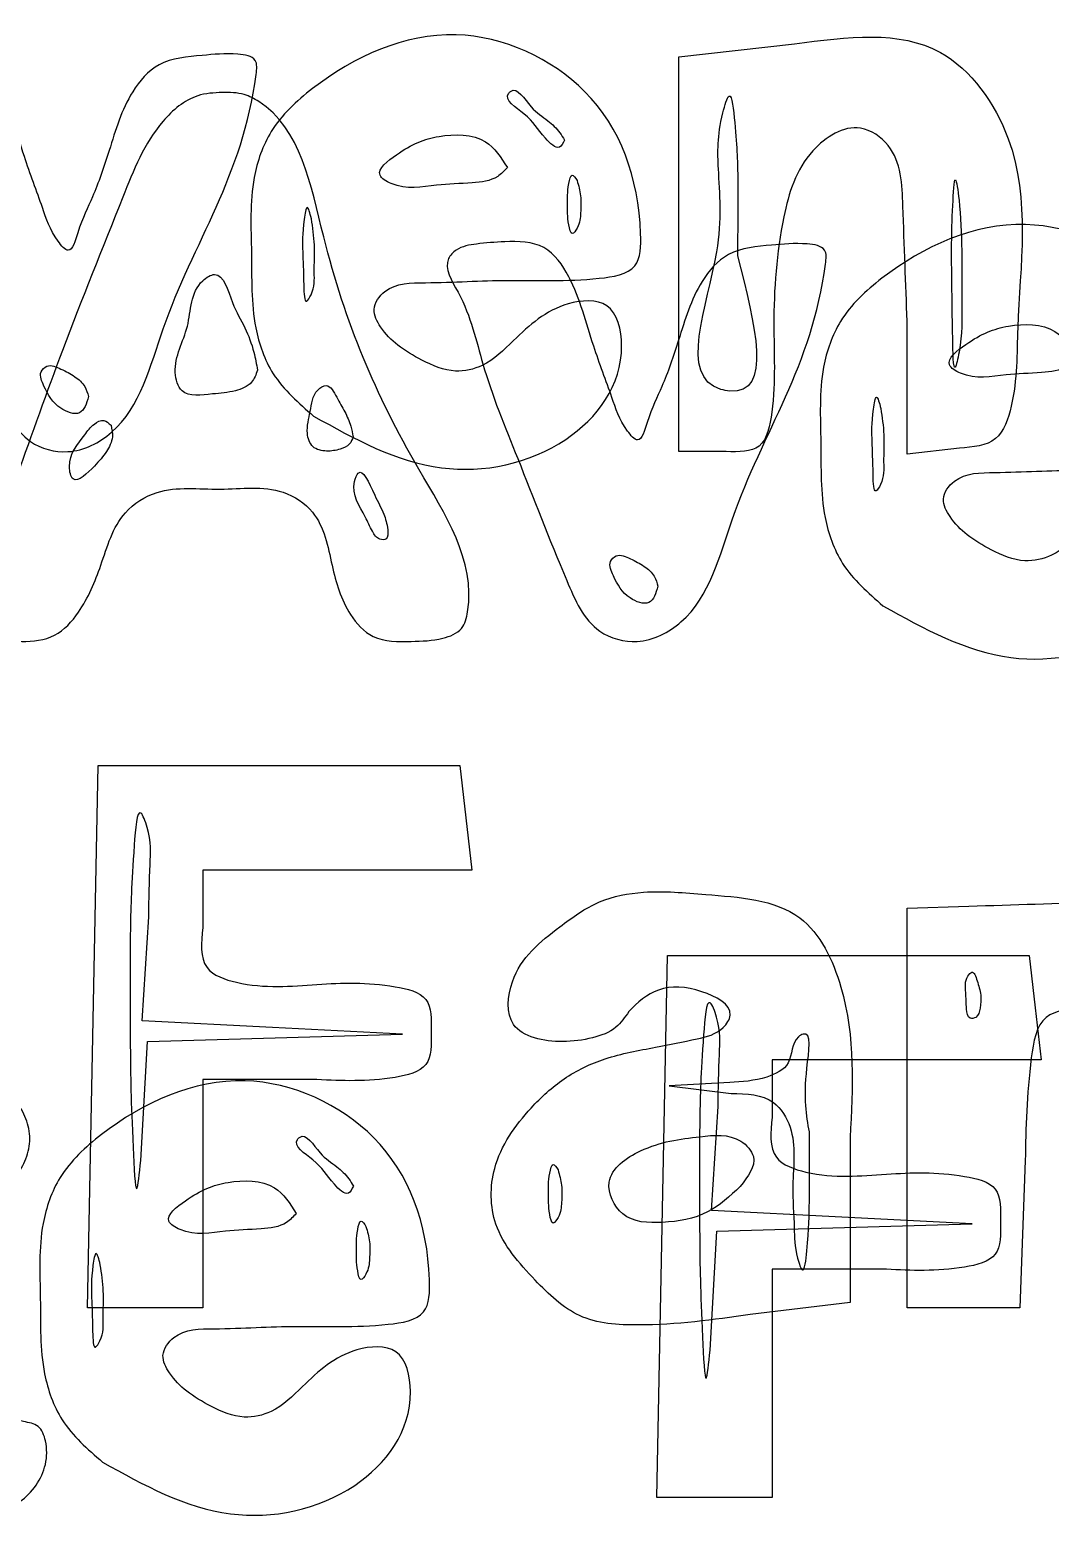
# Model space of a CAD drawing. Extents: x 0.12 to 3.45, y 0.56 to 2.39.
# Drawn here: x 2.2913 to 2.4699, y 0.5717 to 0.8326 of the extents above; entities that cross this region are included whole.
import ezdxf

# ---------------------------------------------------------------- set-up
doc = ezdxf.new("R2010")
doc.units = 0
doc.layers.get('0').update_dxf_attribs({"linetype": 'CONTINUOUS'})

msp = doc.modelspace()

# ---------------------------------------------------------------- linework, layer by layer
at = {"color": 7}
for p, q in [((2.404881, 0.827887), (2.425165, 0.830181)), ((2.404881, 0.793317), (2.404881, 0.827887)), ((2.384881, 0.81334), (2.384881, 0.81334)), ((2.374881, 0.808523), (2.374881, 0.808523)), ((2.387089, 0.806248), (2.387089, 0.806248)), ((2.453993, 0.802827), (2.453993, 0.802827)), ((2.340571, 0.799542), (2.340572, 0.799542)), ((2.404881, 0.758748), (2.404881, 0.793317)), ((2.404881, 0.793317), (2.404881, 0.793317)), ((2.415175, 0.793065), (2.415175, 0.793065)), ((2.444881, 0.758305), (2.444881, 0.781587)), ((2.331131, 0.773014), (2.331131, 0.773014)), ((2.301548, 0.768391), (2.301548, 0.768391)), ((2.340952, 0.764976), (2.340952, 0.764976)), ((2.440273, 0.766308), (2.440273, 0.766308)), ((2.305483, 0.76337), (2.305483, 0.76337)), ((2.347865, 0.761347), (2.347865, 0.761347)), ((2.454048, 0.75936), (2.444881, 0.758305)), ((2.3767, 0.757562), (2.3767, 0.757562)), ((2.413215, 0.758748), (2.404881, 0.758748)), ((2.351656, 0.751097), (2.351656, 0.751097)), ((2.401249, 0.735157), (2.401249, 0.735157)), ((2.440653, 0.731742), (2.440653, 0.731742)), ((2.30229, 0.656248), (2.303214, 0.703748)), ((2.303214, 0.703748), (2.334881, 0.703748)), ((2.334881, 0.703748), (2.366547, 0.703748)), ((2.366547, 0.703748), (2.367602, 0.694581)), ((2.367602, 0.694581), (2.368656, 0.685414)), ((2.345102, 0.685414), (2.321547, 0.685414)), ((2.321547, 0.685414), (2.321547, 0.675414)), ((2.368656, 0.685414), (2.345102, 0.685414)), ((2.444881, 0.678748), (2.455714, 0.679122)), ((2.444881, 0.643748), (2.444881, 0.678748)), ((2.310949, 0.659067), (2.312082, 0.677246)), ((2.401991, 0.623014), (2.402916, 0.670514)), ((2.402916, 0.670514), (2.434582, 0.670514)), ((2.434582, 0.670514), (2.466249, 0.670514)), ((2.466249, 0.670514), (2.467303, 0.661347)), ((2.457158, 0.66604), (2.457158, 0.66604)), ((2.467303, 0.661347), (2.468358, 0.65218)), ((2.333749, 0.657894), (2.310949, 0.659067)), ((2.356548, 0.656721), (2.333749, 0.657894)), ((2.301364, 0.608748), (2.302288, 0.656248)), ((2.302288, 0.656248), (2.30229, 0.656248)), ((2.310682, 0.634582), (2.311866, 0.655415)), ((2.311866, 0.655415), (2.334207, 0.656069)), ((2.334207, 0.656068), (2.356548, 0.656721)), ((2.334207, 0.656069), (2.334207, 0.656068)), ((2.444803, 0.65218), (2.421248, 0.65218)), ((2.421248, 0.65218), (2.421248, 0.64218)), ((2.468358, 0.65218), (2.444803, 0.65218)), ((2.341547, 0.648748), (2.321547, 0.648748)), ((2.321547, 0.648748), (2.321547, 0.628748)), ((2.413816, 0.648214), (2.403214, 0.647681)), ((2.403214, 0.647681), (2.414048, 0.646336)), ((2.410651, 0.625833), (2.411783, 0.644012)), ((2.444881, 0.608748), (2.444881, 0.643748)), ((2.444881, 0.643748), (2.444881, 0.643748)), ((2.42776, 0.639581), (2.42776, 0.639581)), ((2.434881, 0.638575), (2.434881, 0.609676)), ((2.465574, 0.634582), (2.464601, 0.608748)), ((2.383755, 0.632914), (2.383755, 0.632914)), ((2.347916, 0.630106), (2.347916, 0.630106)), ((2.415663, 0.63003), (2.415663, 0.63003)), ((2.321547, 0.628748), (2.321547, 0.608748)), ((2.337916, 0.625289), (2.337916, 0.625289)), ((2.43345, 0.62466), (2.410651, 0.625833)), ((2.456249, 0.623487), (2.43345, 0.62466)), ((2.350123, 0.623014), (2.350123, 0.623014)), ((2.401065, 0.575514), (2.40199, 0.623014)), ((2.40199, 0.623014), (2.401991, 0.623014)), ((2.410384, 0.601348), (2.411567, 0.622181)), ((2.411567, 0.622181), (2.433908, 0.622835)), ((2.433908, 0.622834), (2.456249, 0.623487)), ((2.433908, 0.622835), (2.433908, 0.622834)), ((2.303606, 0.616308), (2.303607, 0.616308)), ((2.37973, 0.613596), (2.379729, 0.613596)), ((2.441248, 0.615514), (2.421248, 0.615514)), ((2.421248, 0.615514), (2.421248, 0.595514)), ((2.311455, 0.608748), (2.301364, 0.608748)), ((2.321547, 0.608748), (2.311455, 0.608748)), ((2.434881, 0.609676), (2.417381, 0.607574)), ((2.454741, 0.608748), (2.444881, 0.608748)), ((2.464601, 0.608748), (2.454741, 0.608748)), ((2.421248, 0.595514), (2.421248, 0.575514)), ((2.303987, 0.581742), (2.303987, 0.581742)), ((2.411157, 0.575514), (2.401065, 0.575514)), ((2.421248, 0.575514), (2.411157, 0.575514))]:
    msp.add_line(p, q, dxfattribs=at)
for points, knots in [([(2.425165, 0.830181), (2.434363, 0.831414), (2.450463, 0.833573), (2.467597, 0.809523), (2.463856, 0.78656), (2.464235, 0.769443), (2.461091, 0.759941), (2.456421, 0.759556), (2.454048, 0.75936)], [0, 0, 0, 0, 0.025597, 0.044804, 0.077993, 0.09174, 0.098054, 0.104578, 0.104578, 0.104578, 0.104578]), ([(2.340952, 0.764976), (2.338335, 0.767262), (2.333517, 0.77147), (2.329888, 0.78191), (2.330267, 0.7936), (2.329576, 0.805304), (2.333235, 0.815786), (2.344588, 0.826361), (2.364991, 0.835773), (2.391828, 0.823421), (2.398526, 0.804977), (2.398184, 0.79011), (2.3871, 0.788384), (2.37558, 0.78905), (2.363134, 0.788248), (2.354121, 0.788339), (2.350862, 0.783807), (2.352799, 0.780113), (2.355711, 0.777131), (2.360208, 0.774526), (2.365253, 0.772301), (2.371435, 0.773722), (2.377038, 0.779331), (2.383218, 0.784982), (2.393565, 0.785695), (2.396609, 0.772505), (2.385551, 0.757951), (2.362061, 0.753232), (2.348173, 0.760958), (2.340952, 0.764976)], [0, 0, 0, 0, 0.010251, 0.018873, 0.032006, 0.04523, 0.053777, 0.064229, 0.09108, 0.115723, 0.142445, 0.148172, 0.154767, 0.170842, 0.185192, 0.192445, 0.196097, 0.19938, 0.203764, 0.208724, 0.214904, 0.2197, 0.22669, 0.238194, 0.24499, 0.252434, 0.271545, 0.29386, 0.318032, 0.318032, 0.318032, 0.318032]), ([(2.276999, 0.790796), (2.274739, 0.796348), (2.270775, 0.806088), (2.268517, 0.817355), (2.263602, 0.824748), (2.266592, 0.827878), (2.270223, 0.828457), (2.275262, 0.828864), (2.282051, 0.828767), (2.287497, 0.82079), (2.289664, 0.811599), (2.29332, 0.802237), (2.294907, 0.79703), (2.298459, 0.79286), (2.300075, 0.798974), (2.302521, 0.803542), (2.305511, 0.812376), (2.307895, 0.820678), (2.313749, 0.827546), (2.321168, 0.828099), (2.326311, 0.828644), (2.331241, 0.827916), (2.329045, 0.80765), (2.316243, 0.790538), (2.309984, 0.763641), (2.298586, 0.7578), (2.289455, 0.760287), (2.283741, 0.773597), (2.279737, 0.783811), (2.276999, 0.790796)], [0, 0, 0, 0, 0.017637, 0.030944, 0.037052, 0.039058, 0.042745, 0.047713, 0.054656, 0.061345, 0.07429, 0.083792, 0.090306, 0.092656, 0.09616, 0.102941, 0.11156, 0.122653, 0.129252, 0.13698, 0.14325, 0.146456, 0.148926, 0.196394, 0.216607, 0.224987, 0.23177, 0.242405, 0.26542, 0.26542, 0.26542, 0.26542]), ([(2.384881, 0.81334), (2.384629, 0.813768), (2.383877, 0.815047), (2.381752, 0.817026), (2.378935, 0.818669), (2.376486, 0.822937), (2.374024, 0.820477), (2.379124, 0.817388), (2.380343, 0.814784), (2.383875, 0.811206), (2.384622, 0.812792), (2.384881, 0.81334)], [0, 0, 0, 0, 0.001493, 0.004457, 0.0083, 0.012792, 0.013291, 0.017783, 0.023477, 0.026389, 0.027927, 0.027927, 0.027927, 0.027927]), ([(2.281148, 0.72968), (2.281831, 0.732336), (2.283991, 0.740725), (2.289646, 0.756221), (2.297438, 0.77826), (2.305851, 0.798999), (2.312197, 0.815091), (2.319479, 0.821332), (2.3248, 0.821716), (2.328531, 0.821641), (2.338534, 0.816437), (2.343369, 0.788747), (2.354923, 0.761262), (2.369994, 0.738797), (2.367168, 0.727284), (2.362903, 0.725644), (2.35778, 0.725494), (2.351392, 0.725391), (2.346211, 0.731081), (2.344003, 0.738925), (2.34245, 0.747764), (2.334238, 0.753158), (2.32456, 0.751603), (2.314808, 0.753027), (2.306357, 0.747752), (2.303971, 0.739012), (2.300784, 0.731392), (2.295926, 0.725921), (2.290257, 0.725306), (2.285853, 0.725863), (2.282319, 0.727057), (2.28149, 0.728914), (2.281148, 0.72968)], [0, 0, 0, 0, 0.008224, 0.025977, 0.049438, 0.078306, 0.093343, 0.100856, 0.105199, 0.109055, 0.111875, 0.138162, 0.182157, 0.208536, 0.211639, 0.215322, 0.22089, 0.227596, 0.233121, 0.242341, 0.252227, 0.258474, 0.269528, 0.280558, 0.287151, 0.297304, 0.306428, 0.312235, 0.318067, 0.322451, 0.325918, 0.32835, 0.32835, 0.32835, 0.32835]), ([(2.415175, 0.793065), (2.415216, 0.797777), (2.415289, 0.806056), (2.415097, 0.8129), (2.414017, 0.82307), (2.411591, 0.814837), (2.411794, 0.80709), (2.413176, 0.79185), (2.404358, 0.771067), (2.421598, 0.767884), (2.418284, 0.780876), (2.415175, 0.793065)], [0, 0, 0, 0, 0.0133, 0.023363, 0.028092, 0.031235, 0.041069, 0.055608, 0.07971, 0.081273, 0.105008, 0.105008, 0.105008, 0.105008]), ([(2.374881, 0.808523), (2.373781, 0.810274), (2.371159, 0.814449), (2.362379, 0.814409), (2.357047, 0.812148), (2.351199, 0.807573), (2.356504, 0.804365), (2.361931, 0.805585), (2.368095, 0.805713), (2.372753, 0.806226), (2.374347, 0.807947), (2.374881, 0.808523)], [0, 0, 0, 0, 0.005911, 0.014096, 0.02223, 0.02681, 0.029263, 0.037231, 0.043481, 0.048067, 0.050376, 0.050376, 0.050376, 0.050376]), ([(2.444881, 0.781587), (2.444638, 0.788173), (2.444264, 0.798305), (2.443792, 0.81153), (2.435688, 0.817121), (2.426271, 0.811112), (2.422315, 0.797922), (2.421158, 0.781896), (2.422014, 0.769302), (2.419994, 0.75863), (2.415411, 0.75871), (2.413215, 0.758748)], [0, 0, 0, 0, 0.020203, 0.031085, 0.036843, 0.046045, 0.058726, 0.077675, 0.092999, 0.099331, 0.105157, 0.105157, 0.105157, 0.105157]), ([(2.387089, 0.806248), (2.386783, 0.80673), (2.386091, 0.807823), (2.385344, 0.804611), (2.385442, 0.802078), (2.385369, 0.799561), (2.386055, 0.796326), (2.387592, 0.798524), (2.387702, 0.800591), (2.387877, 0.803531), (2.387344, 0.805369), (2.387089, 0.806248)], [0, 0, 0, 0, 0.001278, 0.002892, 0.006526, 0.01016, 0.011774, 0.013052, 0.015792, 0.018785, 0.021525, 0.021525, 0.021525, 0.021525]), ([(2.453993, 0.802827), (2.453759, 0.804548), (2.453233, 0.808421), (2.45261, 0.797711), (2.452692, 0.790218), (2.452774, 0.783189), (2.452988, 0.771459), (2.454603, 0.778827), (2.45435, 0.784451), (2.454615, 0.79381), (2.454195, 0.799897), (2.453993, 0.802827)], [0, 0, 0, 0, 0.003585, 0.008068, 0.019549, 0.031281, 0.036423, 0.039101, 0.047321, 0.056901, 0.065794, 0.065794, 0.065794, 0.065794]), ([(2.340572, 0.799542), (2.340313, 0.80054), (2.339789, 0.802557), (2.338921, 0.797499), (2.339063, 0.793601), (2.339183, 0.789942), (2.339319, 0.78415), (2.341217, 0.787263), (2.340963, 0.790331), (2.341266, 0.794927), (2.3408, 0.798022), (2.340571, 0.799542)], [0, 0, 0, 0, 0.002104, 0.004256, 0.009944, 0.015869, 0.018626, 0.019953, 0.023945, 0.028735, 0.033356, 0.033356, 0.033356, 0.033356]), ([(2.440653, 0.731742), (2.438036, 0.734028), (2.433218, 0.738236), (2.42959, 0.748676), (2.429969, 0.760366), (2.429278, 0.77207), (2.432937, 0.782553), (2.444289, 0.793127), (2.464692, 0.802539), (2.49153, 0.790187), (2.498228, 0.771743), (2.497885, 0.756877), (2.486801, 0.75515), (2.475282, 0.755816), (2.462836, 0.755014), (2.453823, 0.755105), (2.450563, 0.750573), (2.452501, 0.74688), (2.455413, 0.743898), (2.45991, 0.741292), (2.464954, 0.739067), (2.471137, 0.740488), (2.47674, 0.746097), (2.48292, 0.751748), (2.493266, 0.752461), (2.49631, 0.739272), (2.485253, 0.724717), (2.461762, 0.719998), (2.447875, 0.727724), (2.440653, 0.731742)], [0, 0, 0, 0, 0.010251, 0.018873, 0.032006, 0.04523, 0.053777, 0.064229, 0.09108, 0.115723, 0.142445, 0.148172, 0.154767, 0.170842, 0.185192, 0.192445, 0.196097, 0.19938, 0.203764, 0.208724, 0.214904, 0.2197, 0.22669, 0.238194, 0.24499, 0.252434, 0.271545, 0.29386, 0.318032, 0.318032, 0.318032, 0.318032]), ([(2.3767, 0.757562), (2.374441, 0.763114), (2.370476, 0.772854), (2.368219, 0.784121), (2.363304, 0.791514), (2.366294, 0.794644), (2.369925, 0.795223), (2.374963, 0.79563), (2.381753, 0.795533), (2.387198, 0.787556), (2.389365, 0.778365), (2.393021, 0.769004), (2.394608, 0.763796), (2.398161, 0.759626), (2.399776, 0.76574), (2.402223, 0.770308), (2.405212, 0.779142), (2.407596, 0.787444), (2.413451, 0.794313), (2.42087, 0.794866), (2.426012, 0.79541), (2.430942, 0.794682), (2.428747, 0.774416), (2.415944, 0.757304), (2.409686, 0.730407), (2.398287, 0.724566), (2.389156, 0.727053), (2.383443, 0.740363), (2.379439, 0.750577), (2.3767, 0.757562)], [0, 0, 0, 0, 0.017637, 0.030944, 0.037052, 0.039058, 0.042745, 0.047713, 0.054656, 0.061345, 0.07429, 0.083792, 0.090306, 0.092656, 0.09616, 0.102941, 0.11156, 0.122653, 0.129252, 0.13698, 0.14325, 0.146456, 0.148926, 0.196394, 0.216607, 0.224987, 0.23177, 0.242405, 0.26542, 0.26542, 0.26542, 0.26542]), ([(2.331131, 0.773014), (2.330945, 0.774066), (2.330496, 0.776602), (2.328941, 0.780716), (2.326515, 0.784537), (2.324969, 0.790993), (2.319276, 0.787491), (2.319745, 0.780366), (2.31594, 0.774574), (2.317705, 0.768088), (2.323026, 0.768904), (2.326906, 0.769134), (2.330217, 0.770446), (2.33086, 0.772252), (2.331131, 0.773014)], [0, 0, 0, 0, 0.003217, 0.007757, 0.012699, 0.018529, 0.020861, 0.029307, 0.037674, 0.04108, 0.046418, 0.050482, 0.053692, 0.056034, 0.056034, 0.056034, 0.056034]), ([(2.474582, 0.775289), (2.473483, 0.77704), (2.470861, 0.781215), (2.46208, 0.781175), (2.456748, 0.778914), (2.450901, 0.774339), (2.456206, 0.771131), (2.461632, 0.772351), (2.467796, 0.772479), (2.472454, 0.772992), (2.474048, 0.774713), (2.474582, 0.775289)], [0, 0, 0, 0, 0.005911, 0.014096, 0.02223, 0.02681, 0.029263, 0.037231, 0.043481, 0.048067, 0.050376, 0.050376, 0.050376, 0.050376]), ([(2.301548, 0.768391), (2.301374, 0.769001), (2.300973, 0.770408), (2.299083, 0.772061), (2.296893, 0.773151), (2.294513, 0.774256), (2.292709, 0.772445), (2.294136, 0.769359), (2.295685, 0.766402), (2.300423, 0.764677), (2.301179, 0.767174), (2.301548, 0.768391)], [0, 0, 0, 0, 0.001874, 0.004328, 0.007107, 0.009638, 0.011039, 0.01357, 0.018435, 0.021836, 0.025067, 0.025067, 0.025067, 0.025067]), ([(2.347865, 0.761347), (2.34775, 0.761973), (2.347472, 0.763484), (2.346407, 0.765865), (2.345099, 0.768025), (2.343606, 0.770955), (2.340749, 0.769081), (2.340496, 0.765765), (2.33952, 0.762483), (2.340511, 0.759268), (2.343244, 0.758684), (2.345398, 0.759061), (2.347326, 0.759811), (2.347704, 0.760889), (2.347865, 0.761347)], [0, 0, 0, 0, 0.001913, 0.004615, 0.007567, 0.010311, 0.011957, 0.015937, 0.019818, 0.022329, 0.024846, 0.027226, 0.029118, 0.03052, 0.03052, 0.03052, 0.03052]), ([(2.440273, 0.766308), (2.440014, 0.767306), (2.439491, 0.769323), (2.438622, 0.764265), (2.438764, 0.760367), (2.438885, 0.756708), (2.43902, 0.750916), (2.440919, 0.754029), (2.440665, 0.757098), (2.440967, 0.761693), (2.440501, 0.764788), (2.440273, 0.766308)], [0, 0, 0, 0, 0.002104, 0.004256, 0.009944, 0.015869, 0.018626, 0.019953, 0.023945, 0.028735, 0.033356, 0.033356, 0.033356, 0.033356]), ([(2.305483, 0.76337), (2.305081, 0.763741), (2.304209, 0.764545), (2.302173, 0.763519), (2.300248, 0.760706), (2.297624, 0.757888), (2.298824, 0.752447), (2.302664, 0.75624), (2.304599, 0.758457), (2.305983, 0.761091), (2.305632, 0.762691), (2.305483, 0.76337)], [0, 0, 0, 0, 0.001508, 0.003265, 0.005792, 0.012011, 0.014247, 0.018595, 0.021907, 0.024682, 0.026723, 0.026723, 0.026723, 0.026723]), ([(2.351656, 0.751097), (2.350618, 0.753445), (2.349236, 0.756567), (2.347259, 0.751621), (2.349592, 0.748394), (2.351041, 0.745084), (2.352125, 0.743302), (2.354059, 0.743261), (2.353953, 0.745678), (2.353238, 0.748034), (2.352225, 0.749996), (2.351656, 0.751097)], [0, 0, 0, 0, 0.004842, 0.00644, 0.012925, 0.015738, 0.017642, 0.018714, 0.020361, 0.023198, 0.026831, 0.026831, 0.026831, 0.026831]), ([(2.401249, 0.735157), (2.401075, 0.735767), (2.400674, 0.737174), (2.398785, 0.738827), (2.396594, 0.739917), (2.394215, 0.741022), (2.39241, 0.739211), (2.393837, 0.736125), (2.395386, 0.733168), (2.400124, 0.731443), (2.400881, 0.733941), (2.401249, 0.735157)], [0, 0, 0, 0, 0.001874, 0.004328, 0.007107, 0.009638, 0.011039, 0.01357, 0.018435, 0.021836, 0.025067, 0.025067, 0.025067, 0.025067]), ([(2.312082, 0.677246), (2.312128, 0.680383), (2.312208, 0.685764), (2.312607, 0.691191), (2.310107, 0.697594), (2.309091, 0.683924), (2.308779, 0.674982), (2.308824, 0.653764), (2.308988, 0.643605), (2.309847, 0.626514), (2.310441, 0.632249), (2.310682, 0.634582)], [0, 0, 0, 0, 0.009159, 0.015707, 0.018429, 0.024148, 0.038835, 0.059404, 0.077123, 0.084338, 0.089284, 0.089284, 0.089284, 0.089284]), ([(2.379729, 0.613596), (2.376942, 0.61664), (2.371883, 0.622164), (2.371767, 0.634474), (2.377785, 0.642869), (2.38466, 0.64925), (2.39224, 0.65288), (2.400336, 0.654273), (2.40726, 0.655674), (2.412275, 0.656829), (2.415175, 0.66142), (2.408133, 0.664978), (2.401595, 0.66536), (2.396534, 0.661562), (2.393984, 0.657376), (2.389472, 0.655842), (2.383553, 0.655018), (2.374377, 0.656644), (2.375275, 0.668541), (2.382813, 0.674689), (2.390655, 0.680351), (2.399785, 0.682083), (2.411376, 0.680937), (2.427004, 0.680041), (2.4361, 0.660816), (2.435362, 0.647348), (2.434881, 0.638575)], [0, 0, 0, 0, 0.011989, 0.021754, 0.034106, 0.041802, 0.049816, 0.058877, 0.066272, 0.071279, 0.073771, 0.080225, 0.087835, 0.094218, 0.097776, 0.102252, 0.10758, 0.116673, 0.124148, 0.13683, 0.145057, 0.152944, 0.163835, 0.180812, 0.194939, 0.221342, 0.221342, 0.221342, 0.221342]), ([(2.455714, 0.679122), (2.471201, 0.679638), (2.495006, 0.680431), (2.521458, 0.680324), (2.534814, 0.678824), (2.538833, 0.674397), (2.543111, 0.674893), (2.547715, 0.678583), (2.55508, 0.682219), (2.565248, 0.681807), (2.573496, 0.677943), (2.58056, 0.671207), (2.58144, 0.657624), (2.581651, 0.639652), (2.581358, 0.623994), (2.58102, 0.609281), (2.573573, 0.608554), (2.56659, 0.609156), (2.564923, 0.621421), (2.564454, 0.633315), (2.563902, 0.647994), (2.562122, 0.656615), (2.562226, 0.663747), (2.558461, 0.664585), (2.555367, 0.6638), (2.551176, 0.662177), (2.546061, 0.657995), (2.544941, 0.64716), (2.544905, 0.639011), (2.544881, 0.633631)], [0, 0, 0, 0, 0.046241, 0.071075, 0.080863, 0.084532, 0.087709, 0.092549, 0.102188, 0.111609, 0.121956, 0.129138, 0.139556, 0.160791, 0.182724, 0.191257, 0.196961, 0.202618, 0.210125, 0.228251, 0.241882, 0.25223, 0.257126, 0.259273, 0.262606, 0.266722, 0.272763, 0.281202, 0.297593, 0.297593, 0.297593, 0.297593]), ([(2.321547, 0.675414), (2.321275, 0.672744), (2.320781, 0.667886), (2.330526, 0.664463), (2.341492, 0.665562), (2.352122, 0.665908), (2.361756, 0.663624), (2.361443, 0.65708), (2.361755, 0.650541), (2.352129, 0.648238), (2.345909, 0.648538), (2.341547, 0.648748)], [0, 0, 0, 0, 0.007076, 0.012873, 0.026952, 0.040637, 0.046468, 0.052244, 0.058021, 0.063852, 0.077537, 0.077537, 0.077537, 0.077537]), ([(2.524881, 0.635218), (2.525228, 0.641749), (2.525719, 0.651003), (2.520481, 0.667291), (2.511245, 0.660789), (2.50655, 0.654485), (2.504938, 0.644144), (2.504727, 0.63098), (2.505307, 0.619585), (2.503394, 0.608664), (2.496476, 0.6087), (2.488787, 0.609086), (2.488121, 0.624501), (2.488192, 0.638283), (2.486934, 0.655387), (2.488056, 0.663196), (2.485678, 0.669448), (2.484078, 0.663874), (2.480116, 0.66272), (2.475156, 0.661118), (2.467886, 0.660726), (2.465822, 0.648391), (2.465677, 0.640288), (2.465574, 0.634582)], [0, 0, 0, 0, 0.021257, 0.03012, 0.039168, 0.045911, 0.054809, 0.069355, 0.085104, 0.091567, 0.097404, 0.103395, 0.112155, 0.134963, 0.150566, 0.160242, 0.162047, 0.165628, 0.170064, 0.174975, 0.18149, 0.189053, 0.20706, 0.20706, 0.20706, 0.20706]), ([(2.457158, 0.66604), (2.456888, 0.666847), (2.45647, 0.668098), (2.454895, 0.666258), (2.455226, 0.663932), (2.455179, 0.66171), (2.455496, 0.659275), (2.457343, 0.659606), (2.457758, 0.66149), (2.457903, 0.663644), (2.457415, 0.665213), (2.457158, 0.66604)], [0, 0, 0, 0, 0.0018, 0.002786, 0.005648, 0.008593, 0.010286, 0.011274, 0.013064, 0.015362, 0.017914, 0.017914, 0.017914, 0.017914]), ([(2.411783, 0.644012), (2.41183, 0.647149), (2.41191, 0.65253), (2.412308, 0.657957), (2.409808, 0.66436), (2.408793, 0.65069), (2.408481, 0.641748), (2.408525, 0.62053), (2.408689, 0.610371), (2.409549, 0.593281), (2.410142, 0.599016), (2.410384, 0.601348)], [0, 0, 0, 0, 0.009159, 0.015707, 0.018429, 0.024148, 0.038835, 0.059404, 0.077123, 0.084338, 0.089284, 0.089284, 0.089284, 0.089284]), ([(2.270416, 0.575702), (2.269056, 0.576985), (2.265547, 0.580297), (2.264821, 0.590731), (2.264623, 0.603453), (2.264244, 0.616149), (2.263837, 0.625861), (2.260072, 0.629955), (2.256751, 0.631741), (2.255105, 0.634874), (2.254321, 0.638383), (2.255099, 0.641908), (2.256774, 0.644997), (2.259599, 0.646716), (2.262407, 0.648508), (2.264123, 0.651748), (2.264678, 0.655455), (2.264726, 0.659462), (2.268419, 0.662174), (2.272916, 0.662184), (2.277412, 0.662174), (2.281106, 0.659462), (2.281154, 0.655455), (2.281709, 0.651748), (2.283425, 0.648508), (2.286233, 0.646716), (2.289058, 0.644997), (2.290734, 0.641908), (2.29151, 0.638384), (2.290731, 0.63487), (2.289069, 0.631754), (2.285993, 0.63001), (2.28267, 0.627197), (2.281515, 0.621077), (2.28104, 0.611714), (2.281619, 0.601684), (2.283503, 0.591228), (2.289074, 0.588924), (2.293058, 0.588365), (2.294322, 0.584981), (2.294251, 0.580044), (2.289789, 0.573547), (2.279888, 0.571776), (2.273727, 0.574329), (2.270416, 0.575702)], [0, 0, 0, 0, 0.005462, 0.014087, 0.029503, 0.044331, 0.05271, 0.057196, 0.060319, 0.06381, 0.06737, 0.070931, 0.074422, 0.077545, 0.080696, 0.084298, 0.088035, 0.092091, 0.095499, 0.100437, 0.105375, 0.108782, 0.112839, 0.116576, 0.120177, 0.123329, 0.126451, 0.129943, 0.133503, 0.137064, 0.140555, 0.143677, 0.147525, 0.153174, 0.161438, 0.175804, 0.184363, 0.190082, 0.192767, 0.195609, 0.199707, 0.207617, 0.216771, 0.227402, 0.227402, 0.227402, 0.227402]), ([(2.42776, 0.639581), (2.427258, 0.642472), (2.426485, 0.646925), (2.428368, 0.657794), (2.424512, 0.655514), (2.425034, 0.651219), (2.419571, 0.648604), (2.415958, 0.648359), (2.413816, 0.648214)], [0, 0, 0, 0, 0.011153, 0.01718, 0.018096, 0.022991, 0.027495, 0.034059, 0.034059, 0.034059, 0.034059]), ([(2.303987, 0.581742), (2.30137, 0.584028), (2.296552, 0.588236), (2.292923, 0.598676), (2.293302, 0.610366), (2.292611, 0.62207), (2.29627, 0.632553), (2.307623, 0.643127), (2.328026, 0.652539), (2.354863, 0.640187), (2.361561, 0.621743), (2.361218, 0.606877), (2.350134, 0.60515), (2.338615, 0.605816), (2.326169, 0.605014), (2.317156, 0.605105), (2.313896, 0.600573), (2.315834, 0.59688), (2.318746, 0.593898), (2.323243, 0.591292), (2.328287, 0.589067), (2.33447, 0.590488), (2.340073, 0.596097), (2.346253, 0.601748), (2.3566, 0.602461), (2.359643, 0.589272), (2.348586, 0.574717), (2.325096, 0.569998), (2.311208, 0.577724), (2.303987, 0.581742)], [0, 0, 0, 0, 0.010251, 0.018873, 0.032006, 0.04523, 0.053777, 0.064229, 0.09108, 0.115723, 0.142445, 0.148172, 0.154767, 0.170842, 0.185192, 0.192445, 0.196097, 0.19938, 0.203764, 0.208724, 0.214904, 0.2197, 0.22669, 0.238194, 0.24499, 0.252434, 0.271545, 0.29386, 0.318032, 0.318032, 0.318032, 0.318032]), ([(2.414048, 0.646336), (2.416777, 0.646263), (2.42138, 0.646138), (2.425762, 0.638854), (2.424548, 0.631213), (2.425195, 0.623186), (2.425117, 0.619002), (2.426814, 0.613983), (2.427717, 0.622004), (2.427782, 0.627821), (2.427768, 0.635248), (2.42776, 0.639581)], [0, 0, 0, 0, 0.007599, 0.012813, 0.023026, 0.030479, 0.035825, 0.038019, 0.041421, 0.050114, 0.062287, 0.062287, 0.062287, 0.062287]), ([(2.421248, 0.64218), (2.420977, 0.63951), (2.420483, 0.634652), (2.430227, 0.631229), (2.441193, 0.632328), (2.451823, 0.632674), (2.461458, 0.63039), (2.461144, 0.623846), (2.461457, 0.617307), (2.451831, 0.615004), (2.44561, 0.615304), (2.441248, 0.615514)], [0, 0, 0, 0, 0.007076, 0.012873, 0.026952, 0.040637, 0.046468, 0.052244, 0.058021, 0.063852, 0.077537, 0.077537, 0.077537, 0.077537]), ([(2.347916, 0.630106), (2.347664, 0.630534), (2.346912, 0.631813), (2.344787, 0.633792), (2.34197, 0.635435), (2.339521, 0.639704), (2.337059, 0.637243), (2.342158, 0.634155), (2.343378, 0.63155), (2.34691, 0.627972), (2.347657, 0.629558), (2.347916, 0.630106)], [0, 0, 0, 0, 0.001493, 0.004457, 0.0083, 0.012792, 0.013291, 0.017783, 0.023477, 0.026389, 0.027927, 0.027927, 0.027927, 0.027927]), ([(2.415663, 0.63003), (2.417015, 0.631787), (2.419195, 0.63462), (2.414906, 0.639427), (2.407204, 0.638624), (2.399292, 0.637584), (2.391058, 0.631838), (2.394772, 0.623801), (2.402497, 0.623467), (2.410005, 0.624778), (2.413845, 0.628343), (2.415663, 0.63003)], [0, 0, 0, 0, 0.005698, 0.009193, 0.016372, 0.027072, 0.034838, 0.040864, 0.047968, 0.056061, 0.063336, 0.063336, 0.063336, 0.063336]), ([(2.383755, 0.632914), (2.38345, 0.633397), (2.382757, 0.634489), (2.382011, 0.631277), (2.382109, 0.628744), (2.382036, 0.626228), (2.382722, 0.622993), (2.384259, 0.62519), (2.384369, 0.627257), (2.384544, 0.630198), (2.38401, 0.632036), (2.383755, 0.632914)], [0, 0, 0, 0, 0.001278, 0.002892, 0.006526, 0.01016, 0.011774, 0.013052, 0.015792, 0.018785, 0.021525, 0.021525, 0.021525, 0.021525]), ([(2.337916, 0.625289), (2.336816, 0.62704), (2.334194, 0.631215), (2.325414, 0.631175), (2.320082, 0.628914), (2.314234, 0.624339), (2.319539, 0.621131), (2.324966, 0.622351), (2.33113, 0.622479), (2.335788, 0.622992), (2.337382, 0.624713), (2.337916, 0.625289)], [0, 0, 0, 0, 0.005911, 0.014096, 0.02223, 0.02681, 0.029263, 0.037231, 0.043481, 0.048067, 0.050376, 0.050376, 0.050376, 0.050376]), ([(2.350123, 0.623014), (2.349818, 0.623496), (2.349126, 0.624589), (2.348379, 0.621377), (2.348477, 0.618844), (2.348404, 0.616327), (2.34909, 0.613092), (2.350627, 0.61529), (2.350737, 0.617357), (2.350912, 0.620297), (2.350378, 0.622135), (2.350123, 0.623014)], [0, 0, 0, 0, 0.001278, 0.002892, 0.006526, 0.01016, 0.011774, 0.013052, 0.015792, 0.018785, 0.021525, 0.021525, 0.021525, 0.021525]), ([(2.303607, 0.616308), (2.303348, 0.617306), (2.302824, 0.619323), (2.301956, 0.614265), (2.302097, 0.610367), (2.302218, 0.606708), (2.302354, 0.600916), (2.304252, 0.604029), (2.303998, 0.607098), (2.304301, 0.611693), (2.303835, 0.614788), (2.303606, 0.616308)], [0, 0, 0, 0, 0.002104, 0.004256, 0.009944, 0.015869, 0.018627, 0.019953, 0.023945, 0.028735, 0.033356, 0.033356, 0.033356, 0.033356]), ([(2.417381, 0.607574), (2.410956, 0.606674), (2.401127, 0.605297), (2.387123, 0.606223), (2.382157, 0.611175), (2.37973, 0.613596)], [0, 0, 0, 0, 0.019654, 0.030066, 0.040025, 0.040025, 0.040025, 0.040025])]:
    msp.add_open_spline(points, degree=3, knots=knots, dxfattribs=at)

doc.saveas('drawing.dxf')
